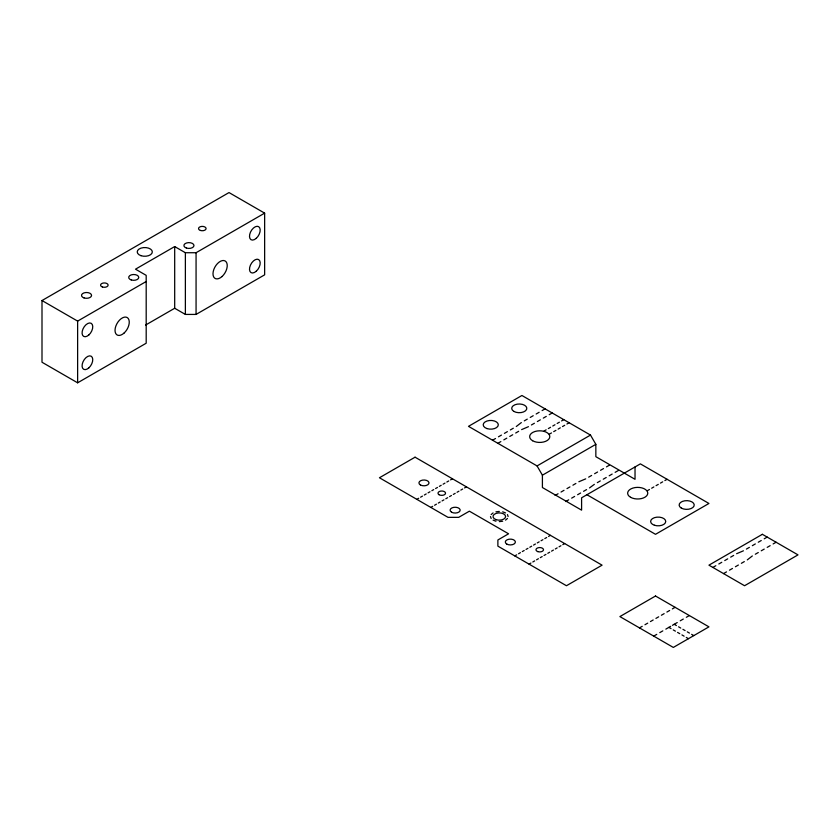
<?xml version="1.0" encoding="UTF-8"?>
<svg xmlns="http://www.w3.org/2000/svg" width="840" height="840" viewBox="0 0 840 840"><rect width="100%" height="100%" fill="white"/><g stroke="black" fill="none" stroke-linecap="round" stroke-linejoin="round"><path stroke-width="1.26" d="M491.159 514.573L493.07 512.925M507.455 518.469L505.544 520.128M264.642 213.14L196.066 252.725L185.378 252.725L174.689 246.561L135.513 269.178L146.191 275.352L146.191 343.224L77.627 382.809L42 362.24L42 300.542L229.016 192.57L264.642 213.14L264.642 274.838L196.066 314.423L185.378 314.423L174.689 308.259L145.583 325.059M42 300.542L77.627 321.111L146.191 281.516M521.336 422.572L516.285 426.51M524.297 420.861L527.268 419.139M530.24 417.428L533.211 415.716M536.172 414.005L539.144 412.282M542.115 410.571L545.076 408.86M492.534 440.223L495.506 438.512M498.477 436.8L501.438 435.078M504.409 433.367L507.381 431.655M510.353 429.944L513.313 428.221M497.879 443.31L500.85 441.599M503.822 439.877L506.782 438.165M509.754 436.454L512.726 434.742M515.697 433.02L518.658 431.308M521.63 429.597L528.455 426.678M531.426 424.967L534.398 423.255M537.359 421.544L540.33 419.832M543.301 418.11L546.273 416.399M549.234 414.687L552.206 412.976M416.84 499.349L418.719 498.267M420.588 497.185L422.468 496.104M424.337 495.023L426.216 493.941M428.085 492.86L429.965 491.778M431.844 490.697L433.713 489.605M435.593 488.523L437.462 487.442M439.341 486.36L441.21 485.279M443.09 484.197L444.959 483.116M446.838 482.034L448.718 480.953M450.587 479.871L452.466 478.79M543.952 431.109L546.147 429.839M548.352 428.568L550.557 427.287M552.762 426.017L554.967 424.746M557.172 423.476L559.377 422.205M561.582 420.924L563.787 419.654M549.287 434.196L551.492 432.925M553.697 431.644L555.901 430.374M558.106 429.104L560.312 427.833M562.517 426.562L564.722 425.281M566.926 424.011L569.121 422.741M430.815 507.413L432.684 506.331M434.564 505.25L436.433 504.168M438.312 503.087L440.181 502.005M442.06 500.923L443.94 499.842M445.809 498.761L447.689 497.679M449.558 496.598L451.437 495.506M453.306 494.424L455.185 493.343M457.055 492.261L458.934 491.18M460.814 490.098L462.683 489.017M464.562 487.935L466.431 486.854M590.499 435.078L521.923 395.493L468.489 426.342L537.065 465.927L590.499 435.078L595.844 444.339L595.844 456.677L635.029 479.304L635.029 466.956M586.94 494.729L655.515 534.313L708.939 503.465L640.374 463.869L581.595 497.805L581.595 510.153L542.409 487.526L542.409 475.188L595.844 444.339M555.103 495.464L558.065 493.752M561.036 492.041L564.008 490.319M566.979 488.607L569.94 486.896M572.912 485.184L575.883 483.462M578.844 481.751L585.7 478.863M588.662 477.152L591.633 475.44M594.605 473.718L597.576 472.007M600.537 470.295L603.509 468.584M606.48 466.862L609.441 465.15M594.352 484.344L589.523 487.914M597.324 482.632L600.296 480.921M603.256 479.209L606.228 477.488M609.2 475.776L612.171 474.065M615.132 472.353L618.103 470.642M514.805 555.912L516.673 554.831M518.553 553.749L520.422 552.657M522.302 551.575L524.181 550.494M526.05 549.413L527.93 548.331M529.798 547.25L531.678 546.168M533.547 545.087L535.427 544.005M537.295 542.924L539.175 541.842M541.054 540.75L542.924 539.669M544.803 538.587L546.672 537.506M548.551 536.424L550.421 535.343M647.251 490.749L649.457 489.479M651.662 488.208L653.867 486.938M656.072 485.656L658.276 484.386M660.471 483.116L662.676 481.845M664.881 480.575L667.086 479.304M529.053 564.134L530.922 563.052M532.802 561.971L534.67 560.889M536.55 559.808L538.429 558.726M540.299 557.645L542.178 556.563M544.047 555.471L545.926 554.389M547.796 553.308L549.675 552.226M551.544 551.145L553.424 550.063M555.303 548.982L557.172 547.9M559.051 546.819L560.921 545.738M562.8 544.656L564.669 543.564M712.866 567.43L715.827 565.708M718.799 563.997L721.77 562.286M724.742 560.574L727.702 558.852M730.674 557.141L733.646 555.429M736.606 553.718L743.442 550.799M746.403 549.087L749.375 547.375M752.346 545.664L755.318 543.942M758.279 542.231L761.25 540.519M764.222 538.808L767.183 537.086M752.346 555.944L747.296 559.881M755.318 554.232L758.279 552.521M761.25 550.799L764.222 549.087M767.183 547.375L770.154 545.664M773.125 543.942L776.097 542.231M723.545 573.594L726.516 571.883M729.488 570.171L732.459 568.46M735.42 566.738L738.392 565.026M741.363 563.315L744.324 561.603M639.481 627.889L642.222 626.315M644.962 624.729L647.703 623.144M650.444 621.569L653.184 619.983M655.925 618.398L658.665 616.812M661.405 615.237L664.146 613.651M666.887 612.066L669.627 610.491M672.368 608.905L675.098 607.32M653.73 636.122L656.754 634.368M659.788 632.625L662.812 630.872M665.837 629.129L670.646 626.346M672.431 625.317L677.24 622.545M680.264 620.792L683.298 619.049M686.322 617.295L689.356 615.552M565.708 501.532L568.68 499.832M571.662 498.131L574.634 496.43M577.615 494.729L580.598 493.017M583.569 491.316L586.551 489.615M495.936 511.822L499.306 511.434M502.677 521.231L499.306 521.619M502.677 511.822L505.544 512.925M495.936 521.231L493.07 520.128M674.216 624.288L676.389 625.548M678.562 626.808L680.747 628.068M682.92 629.317L685.094 630.577M687.278 631.837L689.451 633.087M691.625 634.347L693.808 635.607M668.871 627.375L671.045 628.635M673.218 629.895L675.402 631.145M677.575 632.404L679.749 633.665M681.933 634.914L684.106 636.174M686.28 637.434L688.464 638.694M537.065 465.927L542.409 475.188M507.455 514.573L508.127 516.527M491.159 518.469L490.487 516.527M196.066 252.725L196.066 314.423M185.378 252.725L185.378 314.423M174.689 246.561L174.689 308.259M77.627 321.111L77.627 382.809M415.055 457.191L379.439 477.761L448.014 517.346L458.693 517.346L469.382 511.182L508.568 533.799L497.879 539.973L497.879 546.137L566.454 585.732L602.081 565.163L415.055 457.191M655.515 596.012L619.889 616.581L673.323 647.43L708.939 626.861L655.515 596.012M762.374 534.313L708.939 565.163L744.566 585.732L798 554.883L762.374 534.313M654.402 525.242A7.56 4.368 0 0 0 665.742 521.462A7.56 4.368 0 0 0 654.402 517.682A7.56 4.368 0 0 0 654.402 525.242M486.98 428.579A7.56 4.368 0 0 0 498.309 424.798A7.56 4.368 0 0 0 486.98 421.019A7.56 4.368 0 0 0 486.98 428.579M532.613 440.738A10.08 5.817 0 0 0 549.465 438.134A10.08 5.817 0 0 0 537.128 431.004A10.08 5.817 0 0 0 532.613 440.738M630.577 497.291A10.08 5.817 0 0 0 647.43 494.687A10.08 5.817 0 0 0 635.093 487.568A10.08 5.817 0 0 0 630.577 497.291M681.335 508.095A7.56 4.368 0 0 0 693.976 506.132A7.56 4.368 0 0 0 684.726 500.798A7.56 4.368 0 0 0 681.335 508.095M513.912 411.432A7.56 4.368 0 0 0 526.554 409.479A7.56 4.368 0 0 0 517.303 404.135A7.56 4.368 0 0 0 513.912 411.432M451.574 512.201A5.04 2.909 0 0 0 460.005 510.899A5.04 2.909 0 0 0 453.831 507.339A5.04 2.909 0 0 0 451.574 512.201M420.399 484.953A5.04 2.909 0 0 0 428.831 483.651A5.04 2.909 0 0 0 422.656 480.092A5.04 2.909 0 0 0 420.399 484.953M506.782 544.078A5.04 2.909 0 0 0 515.214 542.776A5.04 2.909 0 0 0 509.04 539.217A5.04 2.909 0 0 0 506.782 544.078M439.1 494.729A3.78 2.184 0 0 0 445.421 493.742A3.78 2.184 0 0 0 440.8 491.075A3.78 2.184 0 0 0 439.1 494.729M537.852 551.628A3.78 2.184 0 0 0 543.512 549.738A3.78 2.184 0 0 0 537.852 547.848A3.78 2.184 0 0 0 537.852 551.628M496.156 519.677A6.3 3.633 0 0 0 505.606 516.527A6.3 3.633 0 0 0 496.156 513.377A6.3 3.633 0 0 0 496.156 519.677M256.232 238.35A7.56 4.368 -60 0 0 258.625 226.643A7.56 4.368 -60 0 0 249.679 234.57A7.56 4.368 -60 0 0 256.232 238.35M88.798 367.92A7.56 4.368 -60 0 0 91.192 356.213A7.56 4.368 -60 0 0 82.257 364.14A7.56 4.368 -60 0 0 88.798 367.92M88.798 335.013A7.56 4.368 -60 0 0 91.192 323.306A7.56 4.368 -60 0 0 82.257 331.233A7.56 4.368 -60 0 0 88.798 335.013M123.995 333.133A10.08 5.817 -60 0 0 127.186 317.531A10.08 5.817 -60 0 0 115.269 328.094A10.08 5.817 -60 0 0 123.995 333.133M102.448 287.007A3.78 2.184 0 0 0 108.118 285.117A3.78 2.184 0 0 0 102.448 283.227A3.78 2.184 0 0 0 102.448 287.007M131.208 279.93A5.04 2.909 0 0 0 138.768 277.41A5.04 2.909 0 0 0 131.208 274.89A5.04 2.909 0 0 0 131.208 279.93M186.428 248.052A5.04 2.909 0 0 0 193.977 245.532A5.04 2.909 0 0 0 186.428 243.012A5.04 2.909 0 0 0 186.428 248.052M200.413 230.454A3.78 2.184 0 0 0 206.084 228.564A3.78 2.184 0 0 0 200.413 226.674A3.78 2.184 0 0 0 200.413 230.454M140.994 255.685A7.56 4.368 0 0 0 152.323 251.906A7.56 4.368 0 0 0 140.994 248.126A7.56 4.368 0 0 0 140.994 255.685M84.011 297.917A5.04 2.909 0 0 0 91.57 295.407A5.04 2.909 0 0 0 84.011 292.887A5.04 2.909 0 0 0 84.011 297.917M256.232 271.257A7.56 4.368 -60 0 0 258.625 259.55A7.56 4.368 -60 0 0 249.679 267.477A7.56 4.368 -60 0 0 256.232 271.257M221.959 276.581A10.08 5.817 -60 0 0 225.152 260.967A10.08 5.817 -60 0 0 213.234 271.541A10.08 5.817 -60 0 0 221.959 276.581"/></g></svg>
